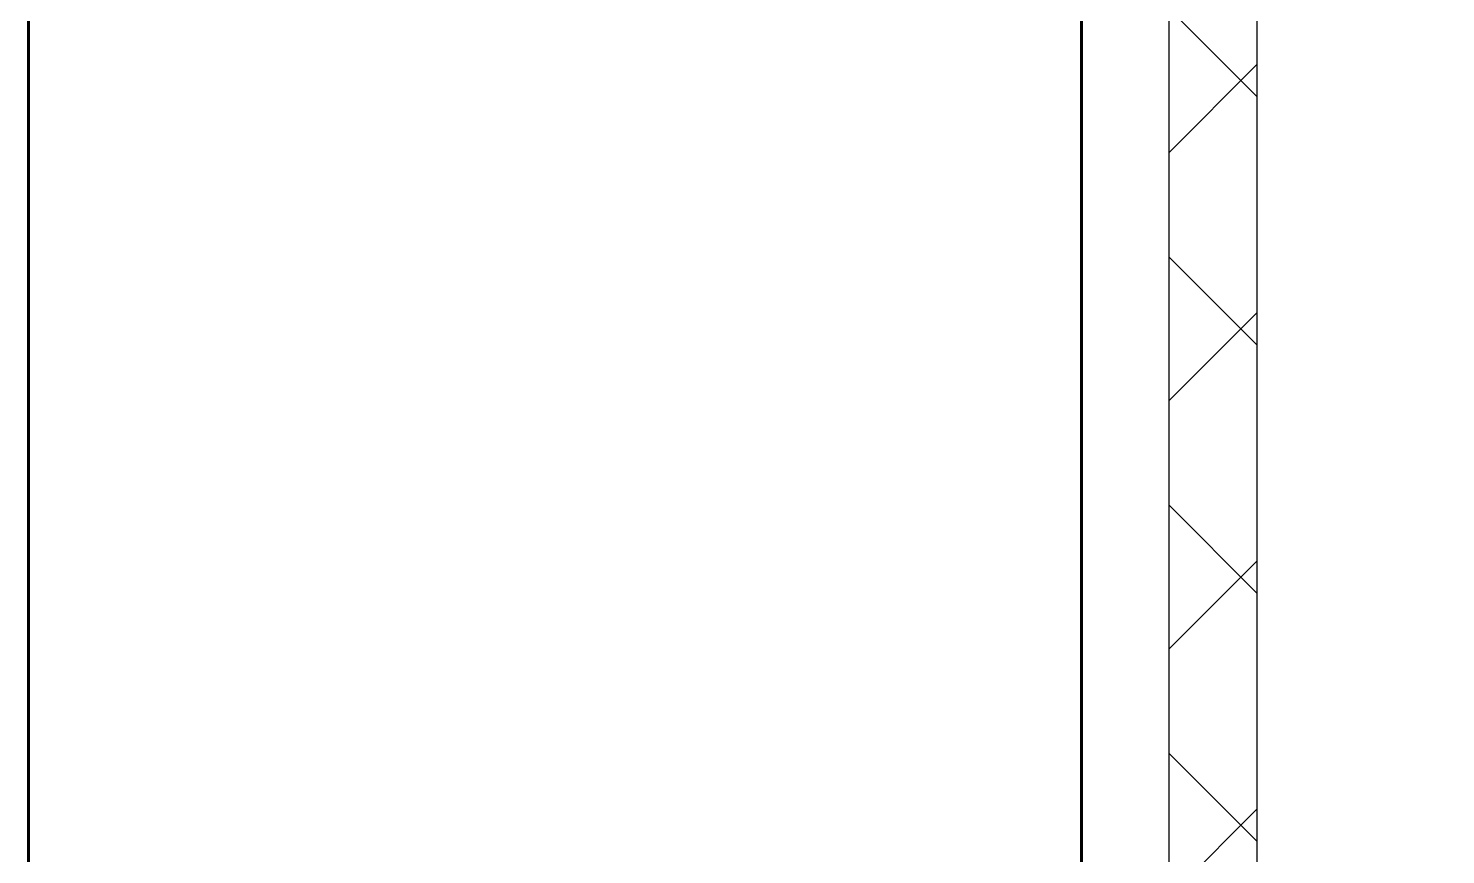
# Model space of a CAD drawing. Header units: millimetres. Extents: x 0 to 1680, y 0 to 594.
# Drawn here: x 427.42 to 443.57, y 508.78 to 518.2 of the extents above; entities that cross this region are included whole.
import ezdxf

# ---------------------------------------------------------------- set-up
doc = ezdxf.new("R2010")
doc.units = ezdxf.units.MM
doc.linetypes.add('K5LT32792', pattern=[0])
doc.linetypes.add('K5LT_BASIC', pattern=[0])
doc.layers.add('Системный слой', color=7, linetype='Continuous')

# ---------------------------------------------------------------- blocks, each defined once
blk = doc.blocks.new('U175')
at = {"layer": 'Системный слой'}
h = blk.add_hatch(dxfattribs=at)
h.set_pattern_fill('', angle=45, style=0, pattern_type=0)
h.set_pattern_definition([(45, (0, 0), (-1.4142136, 1.4142136), []), (135, (0, 0), (-1.4142136, -1.4142136), [])])
h.paths.add_polyline_path([(441.418, 479.877), (441.418, 527.577), (440.418, 527.577), (440.418, 479.877)])
at = {"layer": 'Системный слой', "color": 150, "linetype": 'K5LT_BASIC', "lineweight": 25, "true_color": 0x0080ff}
for p, q in [((440.418, 479.877), (440.418, 527.577)), ((441.418, 527.577), (441.418, 506.577))]:
    blk.add_line(p, q, dxfattribs=at)
blk = doc.blocks.new('U200')
at = {"layer": 'Системный слой', "color": 5, "linetype": 'K5LT32792', "lineweight": 60, "true_color": 0x0000ff}
for p, q in [((427.418, 526.377), (427.418, 502.377)), ((439.418, 502.377), (439.418, 526.377))]:
    blk.add_line(p, q, dxfattribs=at)

msp = doc.modelspace()

# ---------------------------------------------------------------- block references
at = {"layer": 'Системный слой'}
for name in ['U175', 'U200']:
    msp.add_blockref(name, (0, 0), dxfattribs=at)

doc.saveas('drawing.dxf')
